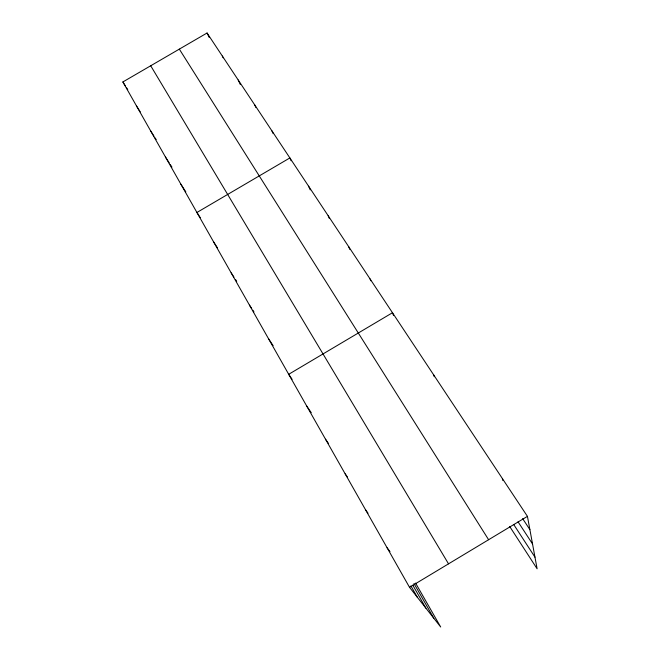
<?xml version="1.0" encoding="UTF-8"?>
<svg xmlns="http://www.w3.org/2000/svg" width="660" height="660" viewBox="0 0 660 660"><rect width="100%" height="100%" fill="white"/><g stroke="black" fill="none" stroke-linecap="round" stroke-linejoin="round"><path stroke-width="0.99" d="M409.522 587.317L527.439 516.359L207.058 33L122.884 81.947L409.522 587.317L440.69 627L415.552 583.069M387.073 547.742L389.986 551.611M365.632 509.941L368.008 513.199M345.139 473.797L347.399 476.982M325.52 439.205L328.358 443.281M306.718 406.073L311.264 412.69M292.091 379.302L288.7 374.302L392.477 312.741L393.566 315.587M268.628 338.902L273.133 345.634M249.472 305.126L251.708 308.509M252.821 310.192L253.943 311.883M522.629 518.62L529.881 529.625M231.165 272.861L233.937 277.076M235.595 279.609L236.701 281.292M518.042 521.812L532.521 543.914M513.785 524.634L534.971 557.164M213.667 242.014L217.486 247.879M509.66 526.433L537.116 568.796L527.439 516.359M200.269 217.66L196.919 212.479L289.872 157.938L291.134 160.76M180.873 184.181L185.806 191.854M165.478 157.047L169.249 162.929M170.321 164.612L171.938 167.129M150.711 131.01L153.986 136.15M155.083 137.857L156.173 139.573M136.521 105.996L140.258 111.878M122.884 81.947L125.581 86.212M126.662 87.92L127.743 89.628M179.33 49.129L488.614 539.723M150.711 65.769L448.528 563.846M413.968 583.506L433.777 618.197M412.789 585.156L425.906 608.173M410.883 585.874L417.409 597.366M207.058 33L209.253 37.546M222.313 56.026L223.179 57.816M238.186 79.967L240.355 84.562M254.71 104.899L255.973 107.613M271.92 130.862L273.19 133.633M308.599 186.202L310.216 189.874M328.168 215.721L329.365 218.51M348.62 246.584L349.8 249.406M370.037 278.891L370.796 280.789M433.612 374.806L434.263 376.712M502.367 478.541L502.837 480.496"/></g></svg>
